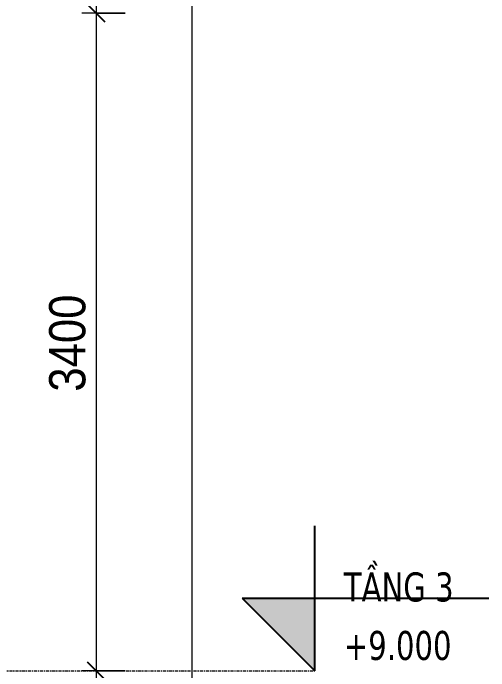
# Model space of a CAD drawing. Header units: millimetres. Extents: x 39389 to 101854, y -4225 to 80933.
# Drawn here: x 96284 to 98744, y 9000 to 12400 of the extents above; entities that cross this region are included whole.
import ezdxf

# ---------------------------------------------------------------- set-up
doc = ezdxf.new("R2010")
doc.units = ezdxf.units.MM
doc.linetypes.add('Centre', pattern=[31.75, 6.35, -4.7625, 15.875, -4.7625])
for name, color, linetype, lineweight in [('A-ANNO-DIMS', 211, 'Continuous', 9), ('A-ANNO-DIMS-75', 211, 'Continuous', 9), ('A-FLOR-LEVL', 51, 'Continuous', 9), ('A-FLOR-LEVL-1', 51, 'Continuous', 25), ('A-FLOR-LEVL-2', 51, 'Centre', 9)]:
    doc.layers.add(name, color=color, linetype=linetype, lineweight=lineweight)
doc.styles.add('Tahoma_B_1', font='tahomabd.ttf', dxfattribs={"width": 0.85, "height": 150})
doc.styles.add('UTM Avo_1', font='', dxfattribs={"width": 0.9, "height": 187.5})
doc.styles.get('UTM Avo_1').set_extended_font_data('UTM Avo')
doc.dimstyles.new('1_Dim_chi_tiet_2_5_2', dxfattribs={"dimscale": 304.8, "dimtxt": 187.368928, "dimasz": 0.295276, "dimexe": 0.246063, "dimexo": 0.0625, "dimgap": 0.024606, "dimtad": 1, "dimdec": 0, "dimrnd": 5, "dimzin": 0, "dimdsep": 46, "dimtxsty": 'UTM Avo_1', "dimblk1": 'OBLIQUE', "dimblk2": 'OBLIQUE', "dimsah": 1, "dimcen": 0.09, "dimdle": 0.246063, "dimazin": 0, "dimtfac": 1, "dimtdec": 4, "dimtix": 1, "dimtmove": 0, "dimatfit": 3, "dimfxl": 0.492126, "dimfxlon": 1, "dimtvp": 1, "dimtolj": 1, "dimtzin": 0, "dimarcsym": 2})

# ---------------------------------------------------------------- blocks, each defined once
blk = doc.blocks.new('Level - CAO ĐỘ LEVEL-350587-TKCS_THANG BỘ TB1 - MẶT CẮT')
at = {"layer": 'A-FLOR-LEVL'}
blk.add_hatch(color=256, dxfattribs=at).paths.add_polyline_path([(-67875.6, 2575), (-67875.6, 2200), (-68250.6, 2575)])
at = {"layer": 'A-FLOR-LEVL-1'}
for p, q in [((-67875.6, 2200), (-67875.6, 2950)), ((-68250.6, 2575), (-67875.6, 2200)), ((-68250.6, 2575), (-66975.6, 2575))]:
    blk.add_line(p, q, dxfattribs=at)
blk = doc.blocks.new('DIMBLOCK212-TKCS_THANG BỘ TB1 - MẶT CẮT')
at = {"layer": 'A-ANNO-DIMS-75', "lineweight": 25}
for p, q in [((96713.9, 15800), (96668.9, 15845)), ((96713.9, 15800), (96758.9, 15755)), ((96713.9, 12400), (96668.9, 12445)), ((96713.9, 12400), (96758.9, 12355))]:
    blk.add_line(p, q, dxfattribs=at)
at = {"layer": 'A-ANNO-DIMS-75'}
for p, q in [((96863.9, 15800), (96638.9, 15800)), ((96713.9, 15800), (96713.9, 12400)), ((96713.9, 15800), (96863.9, 15800)), ((96863.9, 12400), (96638.9, 12400)), ((96713.9, 12400), (96863.9, 12400))]:
    blk.add_line(p, q, dxfattribs=at)
at = {"layer": 'A-ANNO-DIMS-75', "color": 0, "insert": (96470.3, 13843.2), "char_height": 187.5, "width": 616.236, "attachment_point": 1, "rotation": 90, "line_spacing_factor": 1.110334, "style": 'UTM Avo_1'}
blk.add_mtext('3400', dxfattribs=at)
blk = doc.blocks.new('_Oblique')
at = {"color": 0, "linetype": 'ByBlock', "lineweight": -2}
blk.add_line((-0.5, -0.5), (0.5, 0.5), dxfattribs=at)
blk = doc.blocks.new('DIMBLOCK213-TKCS_THANG BỘ TB1 - MẶT CẮT')
at = {"layer": 'A-ANNO-DIMS-75', "lineweight": 25}
for p, q in [((96713.9, 12400), (96668.9, 12445)), ((96713.9, 12400), (96758.9, 12355)), ((96713.9, 9000), (96668.9, 9045)), ((96713.9, 9000), (96758.9, 8955))]:
    blk.add_line(p, q, dxfattribs=at)
at = {"layer": 'A-ANNO-DIMS-75'}
for p, q in [((96863.9, 12400), (96638.9, 12400)), ((96713.9, 12400), (96713.9, 9000)), ((96713.9, 12400), (96863.9, 12400)), ((96863.9, 9000), (96638.9, 9000)), ((96713.9, 9000), (96863.9, 9000))]:
    blk.add_line(p, q, dxfattribs=at)
at = {"layer": 'A-ANNO-DIMS-75', "color": 0, "insert": (96470.3, 10443.2), "char_height": 187.5, "width": 616.236, "attachment_point": 1, "rotation": 90, "line_spacing_factor": 1.110334, "style": 'UTM Avo_1'}
blk.add_mtext('3400', dxfattribs=at)
blk = doc.blocks.new('DIMBLOCK214-TKCS_THANG BỘ TB1 - MẶT CẮT')
at = {"layer": 'A-ANNO-DIMS-75', "lineweight": 25}
for p, q in [((96713.9, 9000), (96668.9, 9045)), ((96713.9, 9000), (96758.9, 8955)), ((96713.9, 5600), (96668.9, 5645)), ((96713.9, 5600), (96758.9, 5555))]:
    blk.add_line(p, q, dxfattribs=at)
at = {"layer": 'A-ANNO-DIMS-75'}
for p, q in [((96863.9, 9000), (96638.9, 9000)), ((96713.9, 9000), (96713.9, 5600)), ((96713.9, 9000), (96863.9, 9000)), ((96863.9, 5600), (96638.9, 5600)), ((96713.9, 5600), (96863.9, 5600))]:
    blk.add_line(p, q, dxfattribs=at)
at = {"layer": 'A-ANNO-DIMS-75', "color": 0, "insert": (96470.3, 7043.2), "char_height": 187.5, "width": 616.236, "attachment_point": 1, "rotation": 90, "line_spacing_factor": 1.110334, "style": 'UTM Avo_1'}
blk.add_mtext('3400', dxfattribs=at)
blk = doc.blocks.new('DIMBLOCK217-TKCS_THANG BỘ TB1 - MẶT CẮT')
at = {"layer": 'A-ANNO-DIMS-75'}
for p, q in [((97208.9, 33875), (97208.9, -2075)), ((97358.9, 33800), (97133.9, 33800)), ((97208.9, 33800), (97358.9, 33800)), ((97358.9, -2000), (97133.9, -2000)), ((97208.9, -2000), (97358.9, -2000))]:
    blk.add_line(p, q, dxfattribs=at)
at = {"layer": 'A-ANNO-DIMS-75', "lineweight": 25}
for p, q in [((97208.9, 33800), (97163.9, 33845)), ((97208.9, 33800), (97253.9, 33755)), ((97208.9, -2000), (97163.9, -1955)), ((97208.9, -2000), (97253.9, -2045))]:
    blk.add_line(p, q, dxfattribs=at)
at = {"layer": 'A-ANNO-DIMS-75', "color": 0, "insert": (96965.3, 15579), "char_height": 187.5, "width": 770.294, "attachment_point": 1, "rotation": 90, "line_spacing_factor": 1.110334, "style": 'UTM Avo_1'}
blk.add_mtext('35800', dxfattribs=at)

msp = doc.modelspace()

# ---------------------------------------------------------------- linework, layer by layer
at = {"layer": 'A-FLOR-LEVL-2'}
msp.add_line((85744.3, 9000), (97843.9, 9000), dxfattribs=at)

# ---------------------------------------------------------------- block references
at = {"layer": 'A-FLOR-LEVL-1'}
msp.add_blockref('Level - CAO ĐỘ LEVEL-350587-TKCS_THANG BỘ TB1 - MẶT CẮT', (165719.5, 6800), dxfattribs=at)

# ---------------------------------------------------------------- texts
at = {"layer": 'A-FLOR-LEVL', "char_height": 150, "line_spacing_factor": 0.996129, "style": 'Tahoma_B_1'}
for s, insert, width, attachment_point in [('\\pt765,1530,2295,3060,3825,4590,5355,6120,6885,7650,8415,9180,9945,10710,11475,12240,13005,13770,14535,15300,16065,16830,17595,18360,19125,19890,20655,21420,22185,22950,23715,24480;TẦNG 3', (97994.3, 9355.8), 678.937, 7), ('\\pt318.75,637.5,956.25,1275,1593.75,1912.5,2231.25,2550,2868.75,3187.5,3506.25,3825,4143.75,4462.5,4781.25,5100,5418.75,5737.5,6056.25,6375,6693.75,7012.5,7331.25,7650,7968.75,8287.5,8606.25,8925,9243.75,9562.5,9881.25,10200;+9.000', (97994.3, 9206.3), 662.362, 1)]:
    msp.add_mtext(s, dxfattribs=dict(at, insert=insert, width=width, attachment_point=attachment_point))

# ---------------------------------------------------------------- dimensions: what is measured, and where the dimension line sits
at = {"layer": 'A-ANNO-DIMS'}
for base, p1, p2, override, picture, middle in [((97208.9, -2000), (97358.9, 33800), (97358.9, -2000), {"dimpost": '<>', "dimfxl": 35800}, 'DIMBLOCK217-TKCS_THANG BỘ TB1 - MẶT CẮT', (97104.3, 15900)), ((96713.9, 12400), (96863.9, 15800), (96863.9, 12400), {"dimpost": '<>', "dimfxl": 3400}, 'DIMBLOCK212-TKCS_THANG BỘ TB1 - MẶT CẮT', (96609.3, 14100)), ((96713.9, 9000), (96863.9, 12400), (96863.9, 9000), {"dimpost": '<>', "dimfxl": 3400}, 'DIMBLOCK213-TKCS_THANG BỘ TB1 - MẶT CẮT', (96609.3, 10700)), ((96713.9, 5600), (96863.9, 9000), (96863.9, 5600), {"dimpost": '<>', "dimfxl": 3400}, 'DIMBLOCK214-TKCS_THANG BỘ TB1 - MẶT CẮT', (96609.3, 7300))]:
    dim = msp.add_linear_dim(base=base, p1=p1, p2=p2, angle=90, dimstyle='1_Dim_chi_tiet_2_5_2', override=override, dxfattribs=at)
    dim.commit()
    dim.dimension.update_dxf_attribs({"geometry": picture, "text_midpoint": middle})

doc.saveas('drawing.dxf')
